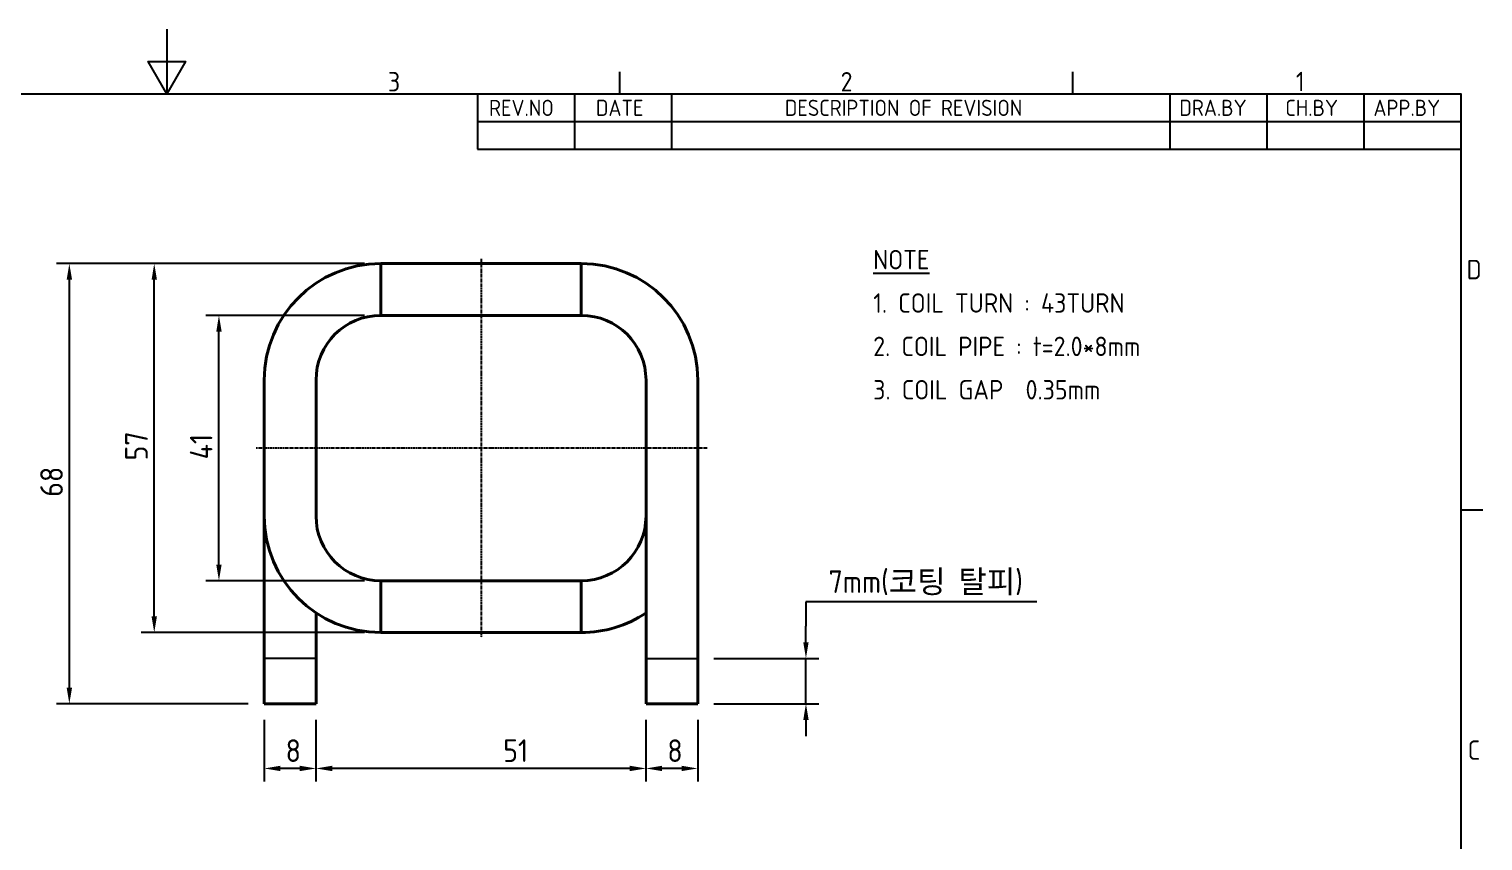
# Model space of a CAD drawing. Header units: millimetres. Extents: x 0 to 420, y 0 to 297.
# Drawn here: x 188.7 to 413.4, y 171.6 to 297 of the extents above; entities that cross this region are included whole.
import ezdxf

# ---------------------------------------------------------------- set-up
doc = ezdxf.new("R2010")
doc.units = ezdxf.units.MM
doc.linetypes.add('CHAIN', pattern=[0.7087, 0.4724, -0.0591, 0.1181, -0.0591])
doc.layers.get('0').update_dxf_attribs({"color": 3, "lineweight": 25, "true_color": 0x00ff00})
for name, color, linetype, lineweight, true_color in [('가시적인 것(ISO)', 3, 'Continuous', 40, 0x00ff00), ('기호(ISO)', 5, 'Continuous', 25, 0x0000ff), ('스케치 형상(ISO)', 3, 'Continuous', 25, 0x00ff00), ('중심선(ISO)', 1, 'Continuous', 25, 0xff0000), ('치수(ISO)', 2, 'Continuous', 25, 0xffff00)]:
    doc.layers.add(name, color=color, linetype=linetype, lineweight=lineweight, true_color=true_color)
doc.layers.add('경계(ISO)', color=7, linetype='Continuous', lineweight=25)
doc.styles.add('ISO ProportionalPSTEK', font='isocp.shx')
doc.styles.add('문자 텍스트_PSTEK_POSCO', font='isocp.shx')
doc.styles.add('치수 텍스트_PSTEK_POSCO', font='isocp.shx')
doc.dimstyles.new('치수_PSTEK_POSCO', dxfattribs={"dimtxt": 3.5, "dimasz": 2.5, "dimexe": 2, "dimexo": 2.5, "dimgap": 1, "dimtad": 1, "dimrnd": 1e-08, "dimdsep": 46, "dimtxsty": '치수 텍스트_PSTEK_POSCO', "dimcen": 0.09, "dimdle": 10, "dimclrd": 7, "dimclre": 7, "dimclrt": 2, "dimadec": 1, "dimazin": 2, "dimtfac": 1, "dimtmove": 0, "dimatfit": 3, "dimfxl": 1, "dimtolj": 1, "dimlwd": -1, "dimlwe": -1, "dimarcsym": 0})

# ---------------------------------------------------------------- blocks, each defined once
blk = doc.blocks.new('경계 Default Border')
at = {"layer": '경계(ISO)'}
for p, q in [((280, 287), (280, 290.4)), ((350, 287), (350, 290.4)), ((410, 222.75), (413.4, 222.75))]:
    blk.add_line(p, q, dxfattribs=at)
at = {"layer": '경계(ISO)', "flags": 128}
for points in [[(210, 297), (210, 287), (207.11, 292), (212.89, 292), (210, 287)], [(10, 10), (10, 287), (410, 287), (410, 10), (10, 10)]]:
    blk.add_lwpolyline(points, dxfattribs=at)
at = {"layer": '경계(ISO)', "color": 2, "true_color": 0xffff00, "char_height": 3, "attachment_point": 7, "style": '문자 텍스트_PSTEK_POSCO'}
for s, insert in [('3', (244.17, 287.37)), ('2', (314.13, 287.37)), ('1', (384.49, 287.4)), ('D', (410.88, 258.35)), ('C', (411.04, 184.1))]:
    blk.add_mtext(s, dxfattribs=dict(at, insert=insert))
blk = doc.blocks.new('리비전 내역')
at = {"layer": '기호(ISO)'}
for p, q in [((258, 287), (410, 287)), ((258, 287), (258, 282.72)), ((273, 287), (273, 282.72)), ((288, 287), (288, 282.72)), ((365, 287), (365, 282.72)), ((380, 287), (380, 282.72)), ((395, 287), (395, 282.72)), ((410, 287), (410, 282.72)), ((258, 282.72), (410, 282.72)), ((258, 282.72), (258, 278.44)), ((273, 282.72), (273, 278.44)), ((288, 282.72), (288, 278.44)), ((365, 282.72), (365, 278.44)), ((380, 282.72), (380, 278.44)), ((395, 282.72), (395, 278.44)), ((410, 282.72), (410, 278.44)), ((258, 278.44), (410, 278.44))]:
    blk.add_line(p, q, dxfattribs=at)
at = {"layer": '기호(ISO)', "color": 2, "true_color": 0xffff00, "char_height": 2.5, "attachment_point": 7, "style": 'ISO ProportionalPSTEK'}
for s, insert in [('REV.NO', (259.79, 283.58)), ('DATE', (276.31, 283.58)), ('DESCRIPTION OF REVISION', (305.51, 283.58)), ('DRA.BY', (366.48, 283.58)), ('CH.BY', (382.86, 283.58)), ('APP.BY', (396.48, 283.58))]:
    blk.add_mtext(s, dxfattribs=dict(at, insert=insert))
blk = doc.blocks.new('*D22')
at = {"layer": 'Defpoints', "color": 0, "transparency": 16777216}
for p in [(233.05, 192.77), (284.05, 192.77), (233.05, 182.77)]:
    blk.add_point(p, dxfattribs=at)
at = {"layer": '치수(ISO)', "color": 7, "transparency": 16777216}
for p, q in [((233.05, 190.27), (233.05, 180.77)), ((284.05, 190.27), (284.05, 180.77)), ((281.55, 182.77), (235.55, 182.77))]:
    blk.add_line(p, q, dxfattribs=at)
for points in [[(235.55, 183.19), (235.55, 182.36), (233.05, 182.77)], [(281.55, 183.19), (281.55, 182.36), (284.05, 182.77)]]:
    blk.add_solid(points, dxfattribs=at)
at = {"layer": '치수(ISO)', "color": 2, "transparency": 16777216, "insert": (261.98, 185.52), "char_height": 3.5, "attachment_point": 4, "style": '치수 텍스트_PSTEK_POSCO'}
blk.add_mtext('\\A1;51', dxfattribs=at)
blk = doc.blocks.new('*D23')
at = {"layer": 'Defpoints', "color": 0, "transparency": 16777216}
for p in [(225.05, 192.77), (233.05, 192.77), (225.05, 182.77)]:
    blk.add_point(p, dxfattribs=at)
at = {"layer": '치수(ISO)', "color": 7, "transparency": 16777216}
for p, q in [((225.05, 190.27), (225.05, 180.77)), ((233.05, 190.27), (233.05, 180.77)), ((230.55, 182.77), (227.55, 182.77))]:
    blk.add_line(p, q, dxfattribs=at)
for points in [[(227.55, 183.19), (227.55, 182.36), (225.05, 182.77)], [(230.55, 183.19), (230.55, 182.36), (233.05, 182.77)]]:
    blk.add_solid(points, dxfattribs=at)
at = {"layer": '치수(ISO)', "color": 2, "transparency": 16777216, "insert": (228.35, 185.52), "char_height": 3.5, "attachment_point": 4, "style": '치수 텍스트_PSTEK_POSCO'}
blk.add_mtext('\\A1;8', dxfattribs=at)
blk = doc.blocks.new('*D24')
at = {"layer": 'Defpoints', "color": 0, "transparency": 16777216}
for p in [(284.05, 192.77), (292.05, 192.77), (284.05, 182.77)]:
    blk.add_point(p, dxfattribs=at)
at = {"layer": '치수(ISO)', "color": 7, "transparency": 16777216}
for p, q in [((284.05, 190.27), (284.05, 180.77)), ((292.05, 190.27), (292.05, 180.77)), ((289.55, 182.77), (286.55, 182.77))]:
    blk.add_line(p, q, dxfattribs=at)
for points in [[(286.55, 183.19), (286.55, 182.36), (284.05, 182.77)], [(289.55, 183.19), (289.55, 182.36), (292.05, 182.77)]]:
    blk.add_solid(points, dxfattribs=at)
at = {"layer": '치수(ISO)', "color": 2, "transparency": 16777216, "insert": (287.35, 185.52), "char_height": 3.5, "attachment_point": 4, "style": '치수 텍스트_PSTEK_POSCO'}
blk.add_mtext('\\A1;8', dxfattribs=at)
blk = doc.blocks.new('*D25')
at = {"layer": 'Defpoints', "color": 0, "transparency": 16777216}
for p in [(218.05, 252.77), (243.05, 252.77), (243.05, 211.77)]:
    blk.add_point(p, dxfattribs=at)
at = {"layer": '치수(ISO)', "color": 7, "transparency": 16777216}
for p, q in [((240.55, 252.77), (216.05, 252.77)), ((218.05, 214.27), (218.05, 250.27)), ((240.55, 211.77), (216.05, 211.77))]:
    blk.add_line(p, q, dxfattribs=at)
for points in [[(217.64, 250.27), (218.47, 250.27), (218.05, 252.77)], [(217.64, 214.27), (218.47, 214.27), (218.05, 211.77)]]:
    blk.add_solid(points, dxfattribs=at)
at = {"layer": '치수(ISO)', "color": 2, "transparency": 16777216, "insert": (215.3, 230.52), "char_height": 3.5, "attachment_point": 4, "rotation": 90, "style": '치수 텍스트_PSTEK_POSCO'}
blk.add_mtext('\\A1;41', dxfattribs=at)
blk = doc.blocks.new('*D26')
at = {"layer": 'Defpoints', "color": 0, "transparency": 16777216}
for p in [(208.05, 260.77), (243.05, 260.77), (243.05, 203.77)]:
    blk.add_point(p, dxfattribs=at)
at = {"layer": '치수(ISO)', "color": 7, "transparency": 16777216}
for p, q in [((240.55, 260.77), (206.05, 260.77)), ((208.05, 206.27), (208.05, 258.27)), ((240.55, 203.77), (206.05, 203.77))]:
    blk.add_line(p, q, dxfattribs=at)
for points in [[(207.64, 258.27), (208.47, 258.27), (208.05, 260.77)], [(207.64, 206.27), (208.47, 206.27), (208.05, 203.77)]]:
    blk.add_solid(points, dxfattribs=at)
at = {"layer": '치수(ISO)', "color": 2, "transparency": 16777216, "insert": (205.3, 230.35), "char_height": 3.5, "attachment_point": 4, "rotation": 90, "style": '치수 텍스트_PSTEK_POSCO'}
blk.add_mtext('\\A1;57', dxfattribs=at)
blk = doc.blocks.new('*D32')
at = {"layer": 'Defpoints', "color": 0, "transparency": 16777216}
for p in [(292.05, 199.77), (308.77, 199.77), (292.05, 192.77)]:
    blk.add_point(p, dxfattribs=at)
at = {"layer": '치수(ISO)', "color": 7, "transparency": 16777216}
for p, q in [((344.45, 208.49), (308.77, 208.49)), ((308.77, 208.49), (308.77, 204.77)), ((308.77, 202.27), (308.77, 204.77)), ((294.55, 199.77), (310.77, 199.77)), ((308.77, 192.77), (308.77, 199.77)), ((294.55, 192.77), (310.77, 192.77)), ((308.77, 190.27), (308.77, 187.77))]:
    blk.add_line(p, q, dxfattribs=at)
for points in [[(308.36, 202.27), (309.19, 202.27), (308.77, 199.77)], [(308.36, 190.27), (309.19, 190.27), (308.77, 192.77)]]:
    blk.add_solid(points, dxfattribs=at)
at = {"layer": '치수(ISO)', "color": 1, "transparency": 16777216, "insert": (312.27, 211.45), "char_height": 3.5, "attachment_point": 4, "style": '치수 텍스트_PSTEK_POSCO'}
blk.add_mtext('\\A1;7mm(코팅 탈피)', dxfattribs=at)
blk = doc.blocks.new('*D33')
at = {"layer": 'Defpoints', "color": 0, "transparency": 16777216}
for p in [(194.93, 260.77), (243.05, 260.77), (225.05, 192.77)]:
    blk.add_point(p, dxfattribs=at)
at = {"layer": '치수(ISO)', "color": 7, "transparency": 16777216}
for p, q in [((240.55, 260.77), (192.93, 260.77)), ((194.93, 195.27), (194.93, 258.27)), ((222.55, 192.77), (192.93, 192.77))]:
    blk.add_line(p, q, dxfattribs=at)
for points in [[(194.51, 258.27), (195.35, 258.27), (194.93, 260.77)], [(194.51, 195.27), (195.35, 195.27), (194.93, 192.77)]]:
    blk.add_solid(points, dxfattribs=at)
at = {"layer": '치수(ISO)', "color": 2, "transparency": 16777216, "insert": (192.18, 224.74), "char_height": 3.5, "attachment_point": 4, "rotation": 90, "style": '치수 텍스트_PSTEK_POSCO'}
blk.add_mtext('\\A1;68', dxfattribs=at)

msp = doc.modelspace()

# ---------------------------------------------------------------- linework, layer by layer
at = {"layer": '가시적인 것(ISO)'}
for p, q in [((243.053, 260.772), (274.053, 260.772)), ((243.053, 252.772), (243.053, 260.772)), ((274.053, 260.772), (274.053, 252.772)), ((274.053, 252.772), (243.053, 252.772)), ((225.053, 221.772), (225.053, 242.772)), ((233.053, 242.772), (233.053, 221.772)), ((284.053, 242.772), (284.053, 192.772)), ((292.053, 242.772), (292.053, 192.772)), ((225.053, 192.772), (225.053, 221.772)), ((243.053, 211.772), (274.053, 211.772)), ((243.053, 203.772), (243.053, 211.772)), ((274.053, 211.772), (274.053, 203.772)), ((233.053, 206.806), (233.053, 192.772)), ((274.053, 203.772), (243.053, 203.772)), ((233.053, 192.772), (225.053, 192.772)), ((292.053, 192.772), (284.053, 192.772))]:
    msp.add_line(p, q, dxfattribs=at)
for centre, radius, start, end in [((243.053, 242.772), 18, 90, 180), ((274.053, 242.772), 18, 0, 90), ((243.053, 242.772), 10, 90, 180), ((274.053, 242.772), 10, 0, 90), ((243.053, 221.772), 18, 180, 270), ((243.053, 221.772), 10, 180, 270), ((274.053, 221.772), 10, 270, 0), ((274.053, 221.772), 18, 270, 303.74899)]:
    msp.add_arc(centre, radius, start, end, dxfattribs=at)
at = {"layer": '스케치 형상(ISO)', "color": 1, "true_color": 0xff0000}
for p, q in [((233.053, 199.772), (225.053, 199.772)), ((225.053, 199.772), (225.053, 192.772)), ((233.053, 192.772), (233.053, 199.772)), ((284.053, 192.772), (284.053, 199.772)), ((284.053, 199.772), (292.053, 199.772)), ((292.053, 199.772), (292.053, 192.772)), ((225.053, 192.772), (233.053, 192.772)), ((292.053, 192.772), (284.053, 192.772))]:
    msp.add_line(p, q, dxfattribs=at)
at = {"layer": '중심선(ISO)', "linetype": 'CHAIN'}
for p, q in [((258.553, 261.522), (258.553, 203.022)), ((293.505, 232.272), (223.787, 232.272))]:
    msp.add_line(p, q, dxfattribs=at)

# ---------------------------------------------------------------- block references
msp.add_blockref('경계 Default Border', (0, 0))
at = {"layer": '기호(ISO)'}
msp.add_blockref('리비전 내역', (0, 0), dxfattribs=at)

# ---------------------------------------------------------------- texts
at = {"layer": '기호(ISO)', "color": 2, "true_color": 0xffff00, "insert": (319.166, 251.326), "char_height": 3, "width": 101, "attachment_point": 4, "line_spacing_factor": 1.339695, "style": '문자 텍스트_PSTEK_POSCO'}
msp.add_mtext('{\\fISOCP|b0|i0;\\H3.0000;\\LNOTE\\P\\l\\fISOCP|b0|i0;\\H3.0000;1. COIL TURN : 43TURN\\P2. COIL PIPE : t=2.0*8mm\\P3. COIL GAP  0.35mm\\P}', dxfattribs=at)

# ---------------------------------------------------------------- dimensions: what is measured, and where the dimension line sits
at = {"layer": '치수(ISO)', "color": 7}
for base, p1, p2, angle, picture, middle in [((194.929, 260.772), (225.053, 192.772), (243.053, 260.772), 90, '*D33', (194.929, 226.772)), ((208.053, 260.772), (243.053, 203.772), (243.053, 260.772), 90, '*D26', (208.053, 232.272)), ((218.053, 252.772), (243.053, 211.772), (243.053, 252.772), 90, '*D25', (218.053, 232.272)), ((225.053, 182.772), (233.053, 192.772), (225.053, 192.772), 180, '*D23', (229.053, 182.772)), ((233.053, 182.772), (284.053, 192.772), (233.053, 192.772), 180, '*D22', (263.553, 182.772)), ((284.053, 182.772), (292.053, 192.772), (284.053, 192.772), 180, '*D24', (288.053, 182.772))]:
    dim = msp.add_linear_dim(base=base, p1=p1, p2=p2, angle=angle, dimstyle='치수_PSTEK_POSCO', override={"dimdec": 2, "dimtp": 0, "dimtm": 0, "dimtdec": 2, "dimtofl": 0, "dimatfit": 1}, dxfattribs=at)
    dim.commit()
    dim.dimension.update_dxf_attribs({"geometry": picture, "text_midpoint": middle, "dimtype": 160})
dim = msp.add_linear_dim(base=(308.773, 199.772), p1=(292.053, 192.772), p2=(292.053, 199.772), angle=90, text='<>mm(코팅 탈피)', dimstyle='치수_PSTEK_POSCO', override={"dimtih": 1, "dimtoh": 1, "dimdec": 2, "dimclrt": 1, "dimtp": 0, "dimtm": 0, "dimtdec": 2, "dimtofl": 1, "dimtmove": 1, "dimatfit": 1}, dxfattribs=at)
dim.commit()
dim.dimension.update_dxf_attribs({"geometry": '*D32', "text_midpoint": (308.987, 208.494), "dimtype": 160})

doc.saveas('drawing.dxf')
